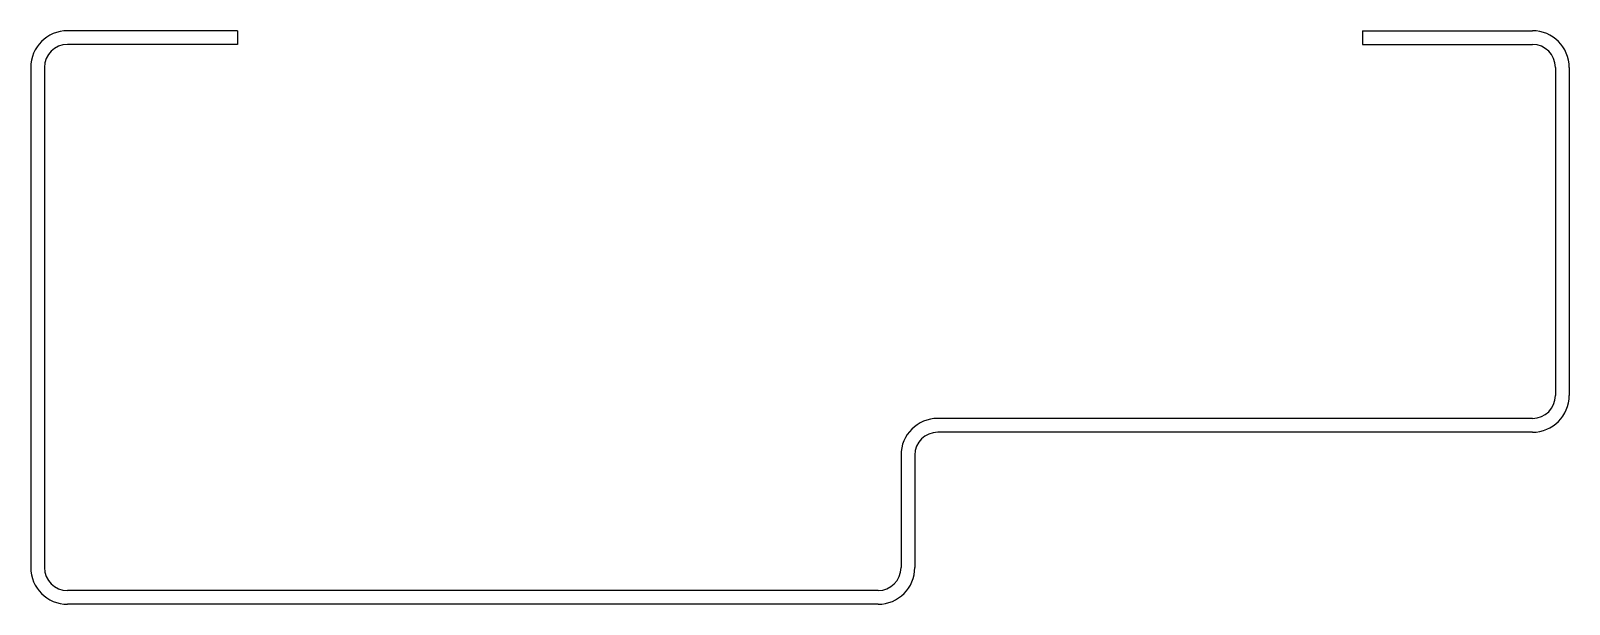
# Model space of a CAD drawing. Header units: millimetres. Extents: x 4257 to 4391, y 5297 to 5347.
import ezdxf

# ---------------------------------------------------------------- set-up
doc = ezdxf.new("R2010")
doc.units = ezdxf.units.MM
doc.header["$LTSCALE"] = 20
doc.linetypes.add('SLD-Solid', pattern=[0])

msp = doc.modelspace()

# ---------------------------------------------------------------- linework, layer by layer
at = {"color": 7, "linetype": 'SLD-Solid', "lineweight": 25}
for p, q in [((4275.44, 5346.8), (4260.64, 5346.8)), ((4275.44, 5346.8), (4275.44, 5345.6)), ((4373.44, 5346.8), (4388.24, 5346.8)), ((4373.44, 5346.8), (4373.44, 5345.6)), ((4275.44, 5345.6), (4260.64, 5345.6)), ((4373.44, 5345.6), (4388.24, 5345.6)), ((4257.44, 5343.6), (4257.44, 5300)), ((4258.64, 5343.6), (4258.64, 5300)), ((4390.24, 5343.6), (4390.24, 5315)), ((4391.44, 5343.6), (4391.44, 5315)), ((4388.24, 5313), (4336.44, 5313)), ((4388.24, 5311.8), (4336.44, 5311.8)), ((4333.24, 5309.8), (4333.24, 5300)), ((4334.44, 5309.8), (4334.44, 5300)), ((4331.24, 5298), (4260.64, 5298)), ((4331.24, 5296.8), (4260.64, 5296.8))]:
    msp.add_line(p, q, dxfattribs=at)
for centre, radius, start, end in [((4260.64, 5343.6), 3.2, 90, 180), ((4388.24, 5343.6), 3.2, 0, 90), ((4260.64, 5343.6), 2, 90, 180), ((4388.24, 5343.6), 2, 0, 90), ((4388.24, 5315), 3.2, 270, 0), ((4388.24, 5315), 2, 270, 0), ((4336.44, 5309.8), 3.2, 90, 180), ((4336.44, 5309.8), 2, 90, 180), ((4260.64, 5300), 3.2, 180, 270), ((4260.64, 5300), 2, 180, 270), ((4331.24, 5300), 3.2, 270, 0), ((4331.24, 5300), 2, 270, 0)]:
    msp.add_arc(centre, radius, start, end, dxfattribs=at)

doc.saveas('drawing.dxf')
